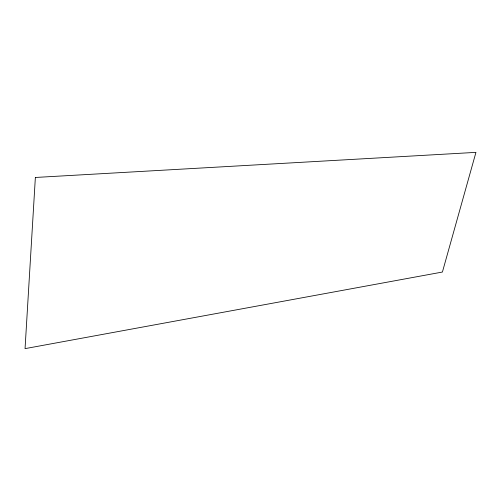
<?xml version="1.0" encoding="UTF-8"?>
<svg xmlns="http://www.w3.org/2000/svg" width="501" height="501" viewBox="0 0 501 501"><rect width="100%" height="100%" fill="white"/><g stroke="black" fill="none" stroke-linecap="round" stroke-linejoin="round"><path stroke-width="0.75" d="M35.364 177.467L25.05 348.633L442.414 272.043L475.95 152.367L35.364 177.467"/></g></svg>
